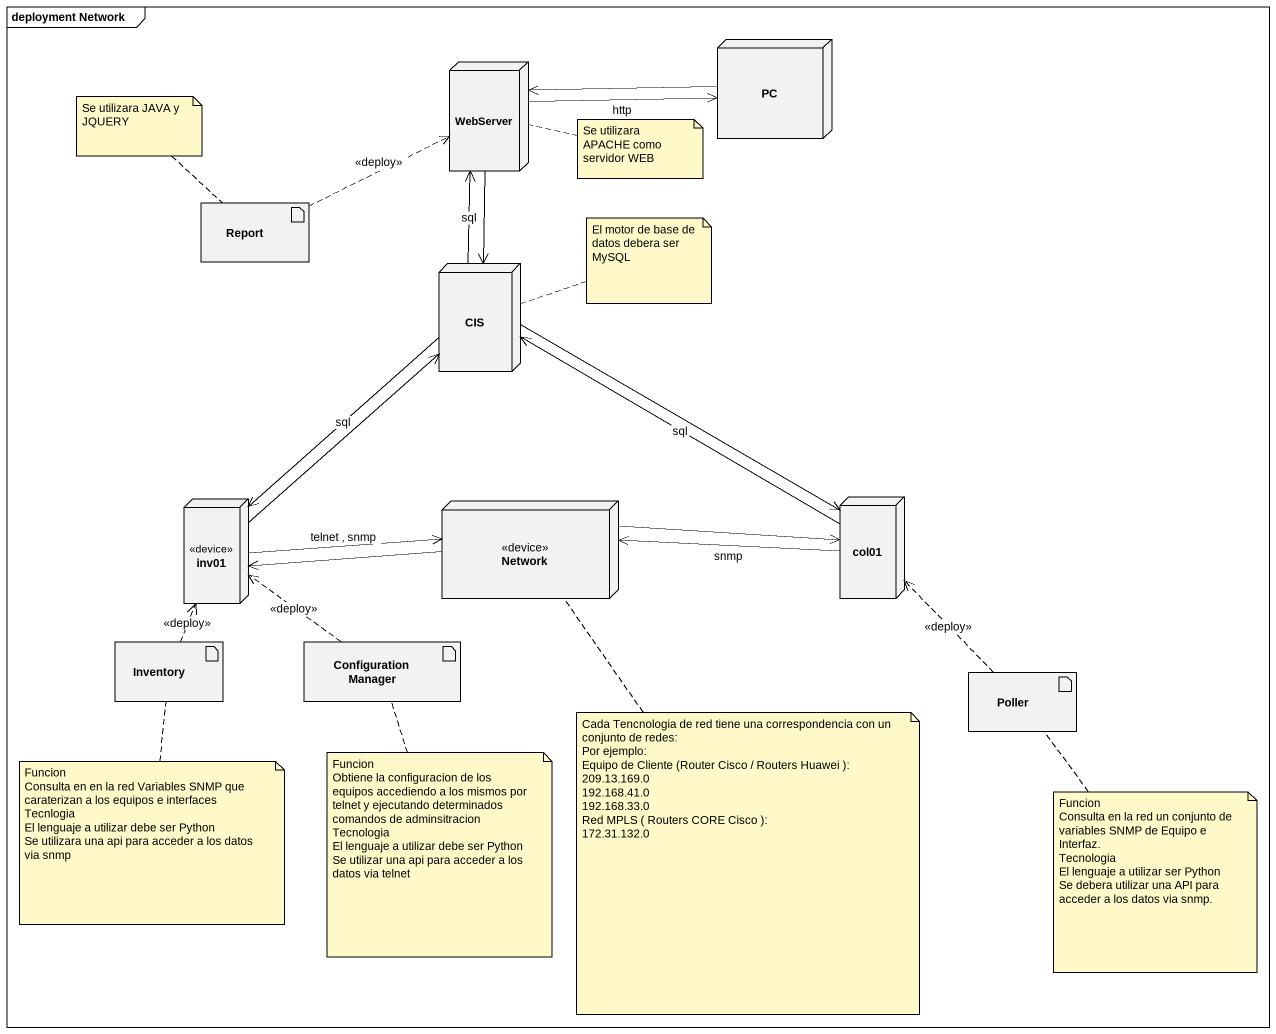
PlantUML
@startuml
mainframe deployment Network
node PC
node WebServer
artifact Report
node CIS
node inv01 <<device>>
node "Network" as Network_ <<device>>
node col01
artifact Inventory
artifact "Configuration Manager" as Configuration_Manager
artifact Poller
PC -left-> WebServer
WebServer -right-> PC : http
WebServer --> CIS
Report .right.> WebServer : <<deploy>>
CIS -up-> WebServer : sql
CIS --> inv01 : sql
CIS -right-> col01
inv01 -up-> CIS
inv01 -right-> Network_ : telnet , snmp
Network_ -left-> inv01
Network_ -right-> col01
col01 -left-> CIS : sql
col01 -left-> Network_ : snmp
Inventory .up.> inv01 : <<deploy>>
Configuration_Manager .up.> inv01 : <<deploy>>
Poller .up.> col01 : <<deploy>>
note top of Report : Se utilizara JAVA y JQUERY
note right of WebServer : Se utilizara APACHE como servidor WEB
note right of CIS : El motor de base de datos debera ser MySQL
note bottom of Network_
  Cada Tencnologia de red tiene una correspondencia con un conjunto de redes:
  Por ejemplo:
  Equipo de Cliente (Router Cisco / Routers Huawei ):
  209.13.169.0
  192.168.41.0
  192.168.33.0
  Red MPLS ( Routers CORE Cisco ):
  172.31.132.0
end note
note bottom of Inventory
  Funcion
  Consulta en en la red Variables SNMP que caraterizan a los equipos e interfaces
  Tecnlogia
  El lenguaje a utilizar debe ser Python
  Se utilizara una api para acceder a los datos via snmp
end note
note bottom of Configuration_Manager
  Funcion
  Obtiene la configuracion de los equipos accediendo a los mismos por telnet y ejecutando determinados comandos de adminsitracion
  Tecnologia
  El lenguaje a utilizar debe ser Python
  Se utilizar una api para acceder a los datos via telnet
end note
note bottom of Poller
  Funcion
  Consulta en la red un conjunto de variables SNMP de Equipo e Interfaz.
  Tecnologia
  El lenguaje a utilizar ser Python
  Se debera utilizar una API para acceder a los datos via snmp.
end note
@enduml
